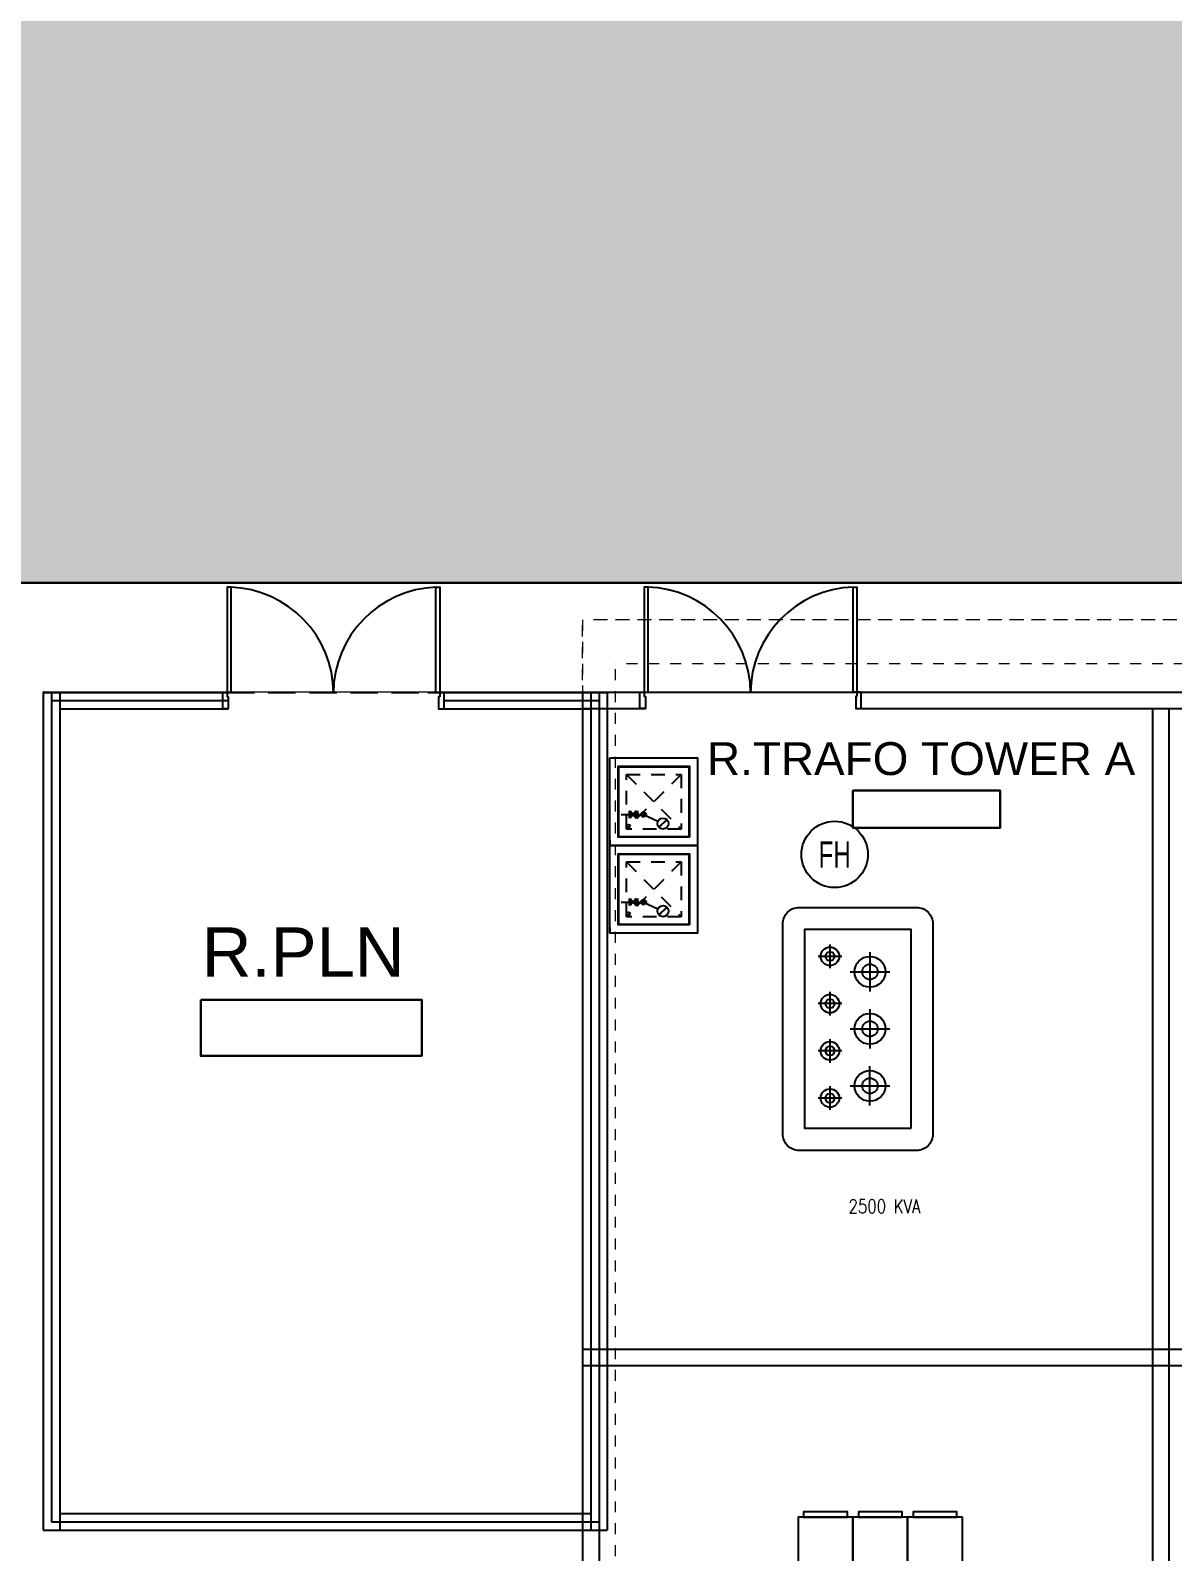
# Model space of a CAD drawing. Header units: inches. Extents: x 0 to 558, y -1 to 295.
# Drawn here: x 203.59 to 214.02, y 110.42 to 124.32 of the extents above; entities that cross this region are included whole.
import ezdxf
from ezdxf.enums import TextEntityAlignment as Align

# ---------------------------------------------------------------- set-up
doc = ezdxf.new("R2010")
doc.units = ezdxf.units.IN
doc.header["$MEASUREMENT"] = 0
for name, pattern in [('$0$HIDDEN', [0.375, 0.25, -0.125]), ('HIDDEN', [0.375, 0.25, -0.125]), ('HIDDEN2', [0.1875, 0.125, -0.0625])]:
    doc.linetypes.add(name, pattern=pattern)
for name, color, linetype, lineweight in [('A-Anno-Leg', 7, 'Continuous', 30), ('A-FINISH', 1, 'Continuous', 5), ('ARSIR BETON', 8, 'Continuous', 5), ('lan', 7, 'Continuous', 15), ('RUMPUT', 93, 'Continuous', 0)]:
    doc.layers.add(name, color=color, linetype=linetype, lineweight=lineweight)
for name, color, linetype in [('A-NOT', 2, 'Continuous'), ('A-NOT+TEXT_100', 7, 'Continuous'), ('A-TXT100', 7, 'Continuous'), ('AR-DOOR', 8, 'Continuous'), ('BUKAAN', 8, 'HIDDEN'), ('dinding', 3, 'Continuous'), ('EL-GENSET', 3, 'Continuous'), ('EL-PANEL', 4, 'Continuous'), ('EL-TEKS', 2, 'Continuous'), ('LANTAI', 57, 'Continuous'), ('PIPA-PL', 3, 'Continuous'), ('PL-BAK', 4, 'Continuous')]:
    doc.layers.add(name, color=color, linetype=linetype)
doc.styles.add('AR-300', font='arial.ttf', dxfattribs={"width": 0.8, "height": 900})
doc.styles.add('S20-100', font='simplex.shx', dxfattribs={"width": 0.8, "height": 200})
doc.styles.add('S25-200', font='swissc.ttf', dxfattribs={"height": 500})
doc.styles.add('s25-50', font='simplex.shx', dxfattribs={"width": 0.8, "height": 125})

# ---------------------------------------------------------------- blocks, each defined once
blk = doc.blocks.new('TUNJUK_INI')
at = {"layer": 'A-NOT+TEXT_100', "color": 1}
blk.add_ellipse((0, 0), major_axis=(-252, 0), ratio=1, start_param=3.141678477293376, end_param=9.424863784472961, dxfattribs=at)
at = {"layer": 'A-NOT+TEXT_100', "style": 'S25-200', "width": 0.8}
blk.add_attdef('PC2', text='', height=200, dxfattribs=at).set_placement((0, 0), align=Align.MIDDLE_CENTER)
blk = doc.blocks.new('RG-1')
blk.add_lwpolyline([(-672.4, 342.5), (672.4, 342.5), (672.4, 0), (-672.4, 0)], close=True)
at = {"style": 'AR-300'}
for tag, p in [('0000', (-49.2, 1113.9)), ('XXX', (-49.2, 632.6))]:
    blk.add_attdef(tag, text='', height=300, dxfattribs=at).set_placement(p, align=Align.MIDDLE)
at = {"style": 'S20-100', "width": 0.8}
blk.add_attdef('%%P100.00', text='', height=200, dxfattribs=at).set_placement((-22.1, 54.2), align=Align.CENTER)

msp = doc.modelspace()

# ---------------------------------------------------------------- hatches: boundary and pattern name
at = {"layer": 'ARSIR BETON'}
h = msp.add_hatch(dxfattribs=at)
h.set_pattern_fill('AR-HBONE', color=256, scale=0.004, style=0)
h.set_pattern_definition([(45, (37.0798, 226.14725), (6e-17, 0.5747364), [1.2192, -0.4064]), (135, (37.36716, 226.4346), (6e-17, 0.5747364), [1.2192, -0.4064])])
edge = h.paths.add_edge_path()
edge.add_arc((191.2828, 190.0679), 14, 90, 180)
edge.add_line((177.2828, 190.0679), (177.2828, 133.2715))
edge.add_arc((191.2827, 133.2715), 14, 179.99992, 263.11919)
edge.add_line((189.6055, 119.3724), (189.6055, 112.3227))
edge.add_line((189.6055, 112.3227), (189.7055, 112.3227))
edge.add_line((189.7055, 112.3227), (189.7055, 112.2227))
edge.add_line((189.7055, 112.2227), (201.7055, 112.2227))
edge.add_line((201.7055, 112.2227), (201.7055, 119.2715))
edge.add_line((201.7055, 119.2715), (380.22, 119.2715))
edge.add_arc((380.22, 133.2715), 14, 270, 360)
edge.add_line((394.22, 133.2715), (394.22, 186.8365))
edge.add_arc((380.07, 186.8365), 14.15, 0.00002, 89.99998)
edge.add_line((380.07, 200.9865), (288.3873, 200.9865))
edge.add_arc((288.3873, 203.9865), 3, 180, 270, ccw=False)
edge.add_line((285.3873, 203.9865), (285.3986, 204.9823))
edge.add_line((285.3986, 204.9823), (271.3873, 205.1475))
edge.add_line((271.3873, 205.1475), (271.3873, 204.9086))
edge.add_arc((270.5466, 204.9086), 0.8408, 270, 359.99999, ccw=False)
edge.add_line((270.5466, 204.0679), (191.2828, 204.0679))
edge = h.paths.add_edge_path()
edge.add_line((191.2672, 197.9562), (265.7566, 197.9585))
edge.add_arc((265.7568, 189.203), 8.7555, 41.343, 90.00169, ccw=False)
edge.add_line((272.3302, 194.9865), (332.5823, 194.9865))
edge.add_line((332.5823, 194.9865), (332.5823, 191.8715))
edge.add_line((332.5823, 191.8715), (340.1822, 191.8715))
edge.add_line((340.1822, 191.8715), (340.1822, 194.9865))
edge.add_line((340.1822, 194.9865), (380.07, 194.9865))
edge.add_arc((380.07, 186.8365), 8.15, 0, 90, ccw=False)
edge.add_line((388.22, 186.8365), (388.22, 163.1715))
edge.add_line((388.22, 163.1715), (388.22, 157.7117))
edge.add_line((388.22, 157.7117), (388.22, 133.2715))
edge.add_arc((380.22, 133.2715), 8, -90, 0, ccw=False)
edge.add_line((380.22, 125.2715), (191.2828, 125.2715))
edge.add_arc((191.185, 133.1732), 7.9023, 180.12317, 270.70845, ccw=False)
edge.add_line((183.2828, 133.1562), (183.2675, 189.9541))
edge.add_arc((191.2675, 189.9563), 8, 90.00169, 180.01541, ccw=False)
at = {"layer": 'RUMPUT'}
h = msp.add_hatch(dxfattribs=at)
h.set_pattern_fill('GRASS', color=256, scale=0.03, angle=356.66969, style=0)
h.set_pattern_definition([(86.6697, (37.0798, 226.14725), (-0.5066041, 0.569206), [0.142875, -0.934755]), (41.6697, (37.0798, 226.14725), (-0.5066045, 0.5692064), [0.142875, -0.619125]), (131.6697, (37.0798, 226.14725), (-0.5692064, -0.5066045), [0.142875, -0.619125])])
edge = h.paths.add_edge_path()
edge.add_arc((191.2827, 133.2715), 14.1, 228.68546, 262.75879, ccw=False)
edge.add_line((181.9741, 122.6811), (181.9741, 119.2087))
edge.add_line((181.9741, 119.2087), (188.4741, 119.2087))
edge.add_line((188.4741, 119.2087), (188.4741, 108.0087))
edge.add_line((188.4741, 108.0087), (173.7741, 108.0087))
edge.add_line((173.7741, 108.0087), (173.7741, 119.7566))
edge.add_line((173.7741, 119.7566), (173.0021, 107.7702))
edge.add_line((173.0021, 107.7702), (181.4677, 107.3411))
edge.add_line((181.4677, 107.3411), (188.8733, 105.5981))
edge.add_line((188.8733, 105.5981), (196.1641, 103.4115))
edge.add_line((196.1641, 103.4115), (203.4505, 101.2262))
edge.add_line((203.4505, 101.2262), (221.7793, 96.4053))
edge.add_line((221.7793, 96.4053), (240.1243, 91.5802))
edge.add_line((240.1243, 91.5802), (243.0256, 89.7818))
edge.add_line((243.0256, 89.7818), (243.0422, 88.8171))
edge.add_line((243.0422, 88.8171), (247.7305, 88.8171))
edge.add_line((247.7305, 88.8171), (247.7305, 98.8319))
edge.add_line((247.7305, 98.8319), (218.5805, 98.8319))
edge.add_line((218.5805, 98.8319), (218.5805, 101.4819))
edge.add_line((218.5805, 101.4819), (208.5305, 101.4819))
edge.add_line((208.5305, 101.4819), (208.5305, 105.8715))
edge.add_line((208.5305, 105.8715), (207.5305, 105.8715))
edge.add_line((207.5305, 105.8715), (207.5305, 109.5199))
edge.add_line((207.5305, 109.5199), (202.6055, 109.5199))
edge.add_line((202.6055, 109.5199), (202.6055, 119.1715))
edge.add_line((202.6055, 119.1715), (201.8055, 119.1715))
edge.add_line((201.8055, 119.1715), (201.8055, 105.6227))
edge.add_line((201.8055, 105.6227), (189.5055, 105.6227))
edge.add_line((189.5055, 105.6227), (189.5055, 119.284))

# ---------------------------------------------------------------- linework, layer by layer
for points in [[(208.6305, 118.2715), (208.6305, 106.9715)], [(208.7805, 118.2715), (208.7805, 106.9715)]]:
    msp.add_lwpolyline(points)
at = {"layer": 'A-FINISH', "linetype": '$0$HIDDEN', "ltscale": 0.0003}
for p, q in [((208.6305, 101.5819), (208.6305, 118.9319)), ((222.8585, 118.9319), (208.7085, 118.9319)), ((208.9305, 101.5819), (208.9305, 118.5319)), ((222.9305, 118.5319), (208.9305, 118.5319))]:
    msp.add_line(p, q, dxfattribs=at)
msp.add_lwpolyline([(218.6805, 98.9319), (247.8305, 98.9319), (247.8305, 118.9319), (208.6305, 118.9319), (208.6305, 101.5819)], dxfattribs=at)
at = {"layer": 'A-NOT', "color": 0}
for p, q in [((203.7055, 118.2699), (203.7055, 110.6199)), ((203.7805, 118.2699), (203.7805, 110.6949)), ((203.8555, 118.2699), (203.8555, 110.6199)), ((203.7805, 110.6199), (203.7805, 110.6199))]:
    msp.add_line(p, q, dxfattribs=at)
at = {"layer": 'AR-DOOR'}
for points in [[(205.3851, 118.2299), (205.3951, 118.2299), (205.3951, 118.1199), (205.3451, 118.1199), (205.3451, 118.2699), (205.4201, 118.2699), (205.4201, 119.2299), (205.3851, 119.2299), (205.3851, 118.2699)], [(207.3259, 118.2299), (207.3159, 118.2299), (207.3159, 118.1199), (207.3659, 118.1199), (207.3659, 118.2699), (207.2909, 118.2699), (207.2909, 119.2299), (207.3259, 119.2299), (207.3259, 118.2699)], [(209.1941, 118.2315), (209.2041, 118.2315), (209.2041, 118.1215), (209.1541, 118.1215), (209.1541, 118.2715), (209.2291, 118.2715), (209.2291, 119.2315), (209.1941, 119.2315), (209.1941, 118.2715)], [(211.1349, 118.2315), (211.1249, 118.2315), (211.1249, 118.1215), (211.1749, 118.1215), (211.1749, 118.2715), (211.0999, 118.2715), (211.0999, 119.2315), (211.1349, 119.2315), (211.1349, 118.2715)]]:
    msp.add_lwpolyline(points, close=True, dxfattribs=at)
for centre, start, end in [((205.3871, 118.262), 0, 88.34247), ((207.3239, 118.262), 91.65754, 180), ((209.1961, 118.2635), 0, 88.34247), ((211.1329, 118.2635), 91.65754, 180)]:
    msp.add_arc(centre, 0.9684, start, end, dxfattribs=at)
at = {"layer": 'BUKAAN'}
msp.add_line((205.3851, 118.2699), (207.3259, 118.2699), dxfattribs=at)
at = {"layer": 'dinding', "color": 0}
for p, q in [((203.7055, 118.2699), (205.4201, 118.2699)), ((207.2159, 118.2699), (208.8555, 118.2699)), ((208.6305, 118.2715), (209.2291, 118.2715)), ((208.7055, 118.2699), (208.7055, 110.6199)), ((208.7805, 118.2699), (208.7805, 110.6949)), ((208.8555, 118.2699), (208.8555, 110.6199)), ((209.2291, 118.2715), (214.9881, 118.2715)), ((203.7805, 118.1949), (205.3951, 118.1949)), ((203.8555, 118.1199), (205.3951, 118.1199)), ((207.3659, 118.1949), (208.7805, 118.1949)), ((207.3659, 118.1199), (208.7055, 118.1199)), ((208.6305, 118.1215), (209.2041, 118.1215)), ((211.1249, 118.1215), (213.8933, 118.1215)), ((213.8385, 106.9715), (213.8385, 118.1215)), ((213.8933, 118.1215), (214.9631, 118.1215)), ((213.9885, 106.9715), (213.9885, 118.1215)), ((208.6305, 112.2715), (218.8055, 112.2715)), ((208.6305, 112.1215), (209.4691, 112.1215)), ((209.4691, 112.1215), (218.8055, 112.1215)), ((203.8555, 110.7699), (208.7055, 110.7699)), ((203.7055, 110.6199), (208.8555, 110.6199)), ((203.7805, 110.6949), (208.7805, 110.6949)), ((207.3659, 110.6949), (208.7805, 110.6949))]:
    msp.add_line(p, q, dxfattribs=at)
at = {"layer": 'dinding'}
msp.add_lwpolyline([(207.6305, 109.6199), (207.6305, 105.9715), (243.154, 105.9715), (243.154, 119.2715), (202.7055, 119.2715), (202.7055, 109.6199)], close=True, dxfattribs=at)
at = {"layer": 'EL-GENSET', "color": 1}
for p, q in [((210.8897, 115.9669), (210.8897, 115.751)), ((211.2548, 115.8976), (211.2548, 115.5377)), ((210.9977, 115.859), (210.7817, 115.859)), ((211.0749, 115.7177), (211.4348, 115.7177)), ((210.8897, 115.5356), (210.8897, 115.3196)), ((210.9977, 115.4276), (210.7817, 115.4276)), ((211.2548, 115.377), (211.2548, 115.0171)), ((211.0749, 115.197), (211.4348, 115.197)), ((210.8897, 115.1042), (210.8897, 114.8883)), ((210.9977, 114.9962), (210.7817, 114.9962)), ((211.2548, 114.4965), (211.2548, 114.8564)), ((210.8897, 114.6728), (210.8897, 114.4569)), ((211.0749, 114.6764), (211.4348, 114.6764)), ((210.9977, 114.5648), (210.7817, 114.5648))]:
    msp.add_line(p, q, dxfattribs=at)
at = {"layer": 'EL-GENSET'}
msp.add_lwpolyline([(210.609, 116.3067), (211.679, 116.3067, -0.4142136), (211.829, 116.1567), (211.829, 114.2364, -0.4142136), (211.679, 114.0864), (210.609, 114.0864, -0.4142136), (210.459, 114.2364), (210.459, 116.1567, -0.4142136)], format="xyb", close=True, dxfattribs=at)
msp.add_lwpolyline([(211.629, 114.2864), (210.659, 114.2864), (210.659, 116.1067), (211.629, 116.1067)], close=True, dxfattribs=at)
for centre, radius in [((210.8897, 115.859), 0.0845), ((210.8897, 115.859), 0.0422), ((211.2548, 115.7177), 0.1408), ((211.2548, 115.7177), 0.0704), ((210.8897, 115.4276), 0.0845), ((210.8897, 115.4276), 0.0422), ((211.2548, 115.197), 0.1408), ((211.2548, 115.197), 0.0704), ((210.8897, 114.9962), 0.0845), ((210.8897, 114.9962), 0.0422), ((211.2548, 114.6764), 0.1408), ((210.8897, 114.5648), 0.0845), ((211.2548, 114.6764), 0.0704), ((210.8897, 114.5648), 0.0422)]:
    msp.add_circle(centre, radius, dxfattribs=at)
at = {"layer": 'EL-PANEL'}
for points in [[(211.099, 110.7374), (210.599, 110.7374), (210.599, 109.2874), (211.099, 109.2874)], [(210.649, 110.7374), (211.049, 110.7374), (211.049, 110.7874), (210.649, 110.7874)], [(210.649, 110.7374), (211.049, 110.7374), (211.049, 110.7874), (210.649, 110.7874)], [(211.599, 110.7374), (211.099, 110.7374), (211.099, 109.2874), (211.599, 109.2874)], [(211.149, 110.7374), (211.549, 110.7374), (211.549, 110.7874), (211.149, 110.7874)], [(211.149, 110.7374), (211.549, 110.7374), (211.549, 110.7874), (211.149, 110.7874)], [(212.099, 110.7374), (211.599, 110.7374), (211.599, 109.2874), (212.099, 109.2874)], [(211.649, 110.7374), (212.049, 110.7374), (212.049, 110.7874), (211.649, 110.7874)]]:
    msp.add_lwpolyline(points, close=True, dxfattribs=at)
at = {"layer": 'lan'}
for points in [[(203.7055, 118.281), (203.7116, 118.2715)], [(208.6305, 110.6199), (208.6305, 106.9715), (242.154, 106.9715), (242.154, 118.2715), (203.7055, 118.2715), (203.7055, 110.6199), (208.6305, 110.6199)]]:
    msp.add_lwpolyline(points, dxfattribs=at)
at = {"layer": 'LANTAI'}
msp.add_lwpolyline([(191.2828, 204.0679, 0.4142136), (177.2828, 190.0679), (177.2828, 133.2715, 0.3794614), (189.6055, 119.3724), (189.6055, 112.3227), (189.7055, 112.3227), (189.7055, 112.2227), (201.7055, 112.2227), (201.7055, 119.2715), (380.22, 119.2715, 0.4142136), (394.22, 133.2715), (394.22, 186.8365, 0.4142134), (380.07, 200.9865), (288.3873, 200.9865, -0.4142136), (285.3873, 203.9865), (285.3986, 204.9823), (271.3873, 205.1475), (271.3873, 204.9086, -0.4142135), (270.5466, 204.0679), (191.2828, 204.0679)], format="xyb", dxfattribs=at)
at = {"layer": 'PIPA-PL'}
for p, q in [((208.9825, 117.1552), (209.1868, 117.1552)), ((209.056, 117.1882), (209.056, 117.1222)), ((209.066, 117.1882), (209.066, 117.1222)), ((209.1205, 117.1882), (209.066, 117.1222)), ((209.066, 117.1882), (209.1205, 117.1222)), ((209.1205, 117.1882), (209.1205, 117.1222)), ((209.1305, 117.1882), (209.1305, 117.1222)), ((209.1868, 117.1552), (209.3191, 117.0935)), ((209.3265, 117.0393), (209.4034, 117.1049)), ((208.9825, 116.3552), (209.1868, 116.3552)), ((209.056, 116.3882), (209.056, 116.3222)), ((209.066, 116.3882), (209.066, 116.3222)), ((209.1205, 116.3882), (209.066, 116.3222)), ((209.066, 116.3882), (209.1205, 116.3222)), ((209.1205, 116.3882), (209.1205, 116.3222)), ((209.1305, 116.3882), (209.1305, 116.3222)), ((209.1868, 116.3552), (209.3191, 116.2935)), ((209.3265, 116.2393), (209.4034, 116.3049))]:
    msp.add_line(p, q, dxfattribs=at)
for centre, radius in [((209.1868, 117.1552), 0.0228), ((209.1868, 117.1552), 0.0167), ((209.365, 117.0721), 0.0506), ((209.0493, 117.0484), 0.0152), ((209.1868, 116.3552), 0.0228), ((209.1868, 116.3552), 0.0167), ((209.365, 116.2721), 0.0506), ((209.0493, 116.2484), 0.0152)]:
    msp.add_circle(centre, radius, dxfattribs=at)
at = {"layer": 'PL-BAK', "color": 1, "linetype": 'HIDDEN2'}
for p, q in [((209.0305, 117.5215), (209.5305, 117.0215)), ((209.5305, 117.5215), (209.0305, 117.0215)), ((209.0305, 116.7215), (209.5305, 116.2215)), ((209.5305, 116.7215), (209.0305, 116.2215))]:
    msp.add_line(p, q, dxfattribs=at)
at = {"layer": 'PL-BAK', "color": 6, "linetype": 'Continuous'}
for p, q in [((208.8805, 116.9215), (208.8805, 116.8715)), ((209.6805, 116.9215), (209.6805, 116.8715)), ((208.8805, 116.1215), (208.8805, 116.0715)), ((209.6805, 116.1215), (209.6805, 116.0715))]:
    msp.add_line(p, q, dxfattribs=at)
for points in [[(208.8805, 117.6715), (209.6805, 117.6715), (209.6805, 116.8715), (208.8805, 116.8715)], [(208.8805, 116.8715), (209.6805, 116.8715), (209.6805, 116.0715), (208.8805, 116.0715)]]:
    msp.add_lwpolyline(points, close=True, dxfattribs=at)
at = {"layer": 'PL-BAK', "color": 2}
for points in [[(209.6055, 116.9465), (208.9555, 116.9465), (208.9555, 117.5965), (209.6055, 117.5965)], [(209.6005, 116.9515), (208.9605, 116.9515), (208.9605, 117.5915), (209.6005, 117.5915)], [(209.6055, 116.1465), (208.9555, 116.1465), (208.9555, 116.7965), (209.6055, 116.7965)], [(209.6005, 116.1515), (208.9605, 116.1515), (208.9605, 116.7915), (209.6005, 116.7915)]]:
    msp.add_lwpolyline(points, close=True, dxfattribs=at)
at = {"layer": 'PL-BAK', "color": 1, "linetype": 'HIDDEN2'}
for points in [[(209.5305, 117.0215), (209.0305, 117.0215), (209.0305, 117.5215), (209.5305, 117.5215)], [(209.5305, 116.2215), (209.0305, 116.2215), (209.0305, 116.7215), (209.5305, 116.7215)]]:
    msp.add_lwpolyline(points, close=True, dxfattribs=at)

# ---------------------------------------------------------------- block references
at = {"layer": 'A-Anno-Leg'}
ref = msp.add_blockref('RG-1', (211.771, 117.0327), dxfattribs=dict(at, xscale=0.0009999999056162778, yscale=0.0009999999056162778, zscale=0.0009999999056042464))
ref.add_attrib('XXX', 'R.TRAFO TOWER A', dxfattribs={"layer": '0', "height": 0.3, "rotation": 0, "style": 'AR-300'}).set_placement((211.7218, 117.6653), align=Align.MIDDLE)
ref = msp.add_blockref('RG-1', (206.1528, 114.9496), dxfattribs=dict(at, xscale=0.001499999858424417, yscale=0.001499999858395995, zscale=0.001499999858406372))
ref.add_attrib('XXX', 'R.PLN', dxfattribs={"layer": '0', "height": 0.45, "rotation": 0, "style": 'AR-300'}).set_placement((206.079, 115.8985), align=Align.MIDDLE)
at = {"layer": 'A-TXT100'}
ref = msp.add_blockref('TUNJUK_INI', (210.9323, 116.7899), dxfattribs=dict(at, xscale=0.001203333219848446, yscale=0.001203333219848446, zscale=0.001203333219856172))
ref.add_attrib('PC2', 'FH', dxfattribs={"height": 0.24028, "rotation": 0, "style": 'S25-200', "width": 0.8}).set_placement((210.9323, 116.7899), align=Align.MIDDLE_CENTER)

# ---------------------------------------------------------------- texts
at = {"layer": 'EL-TEKS', "color": 3, "style": 's25-50', "width": 0.8}
msp.add_text('2500 KVA', height=0.125, rotation=0, dxfattribs=at).set_placement((211.3871, 113.5769), align=Align.MIDDLE)

doc.saveas('drawing.dxf')
